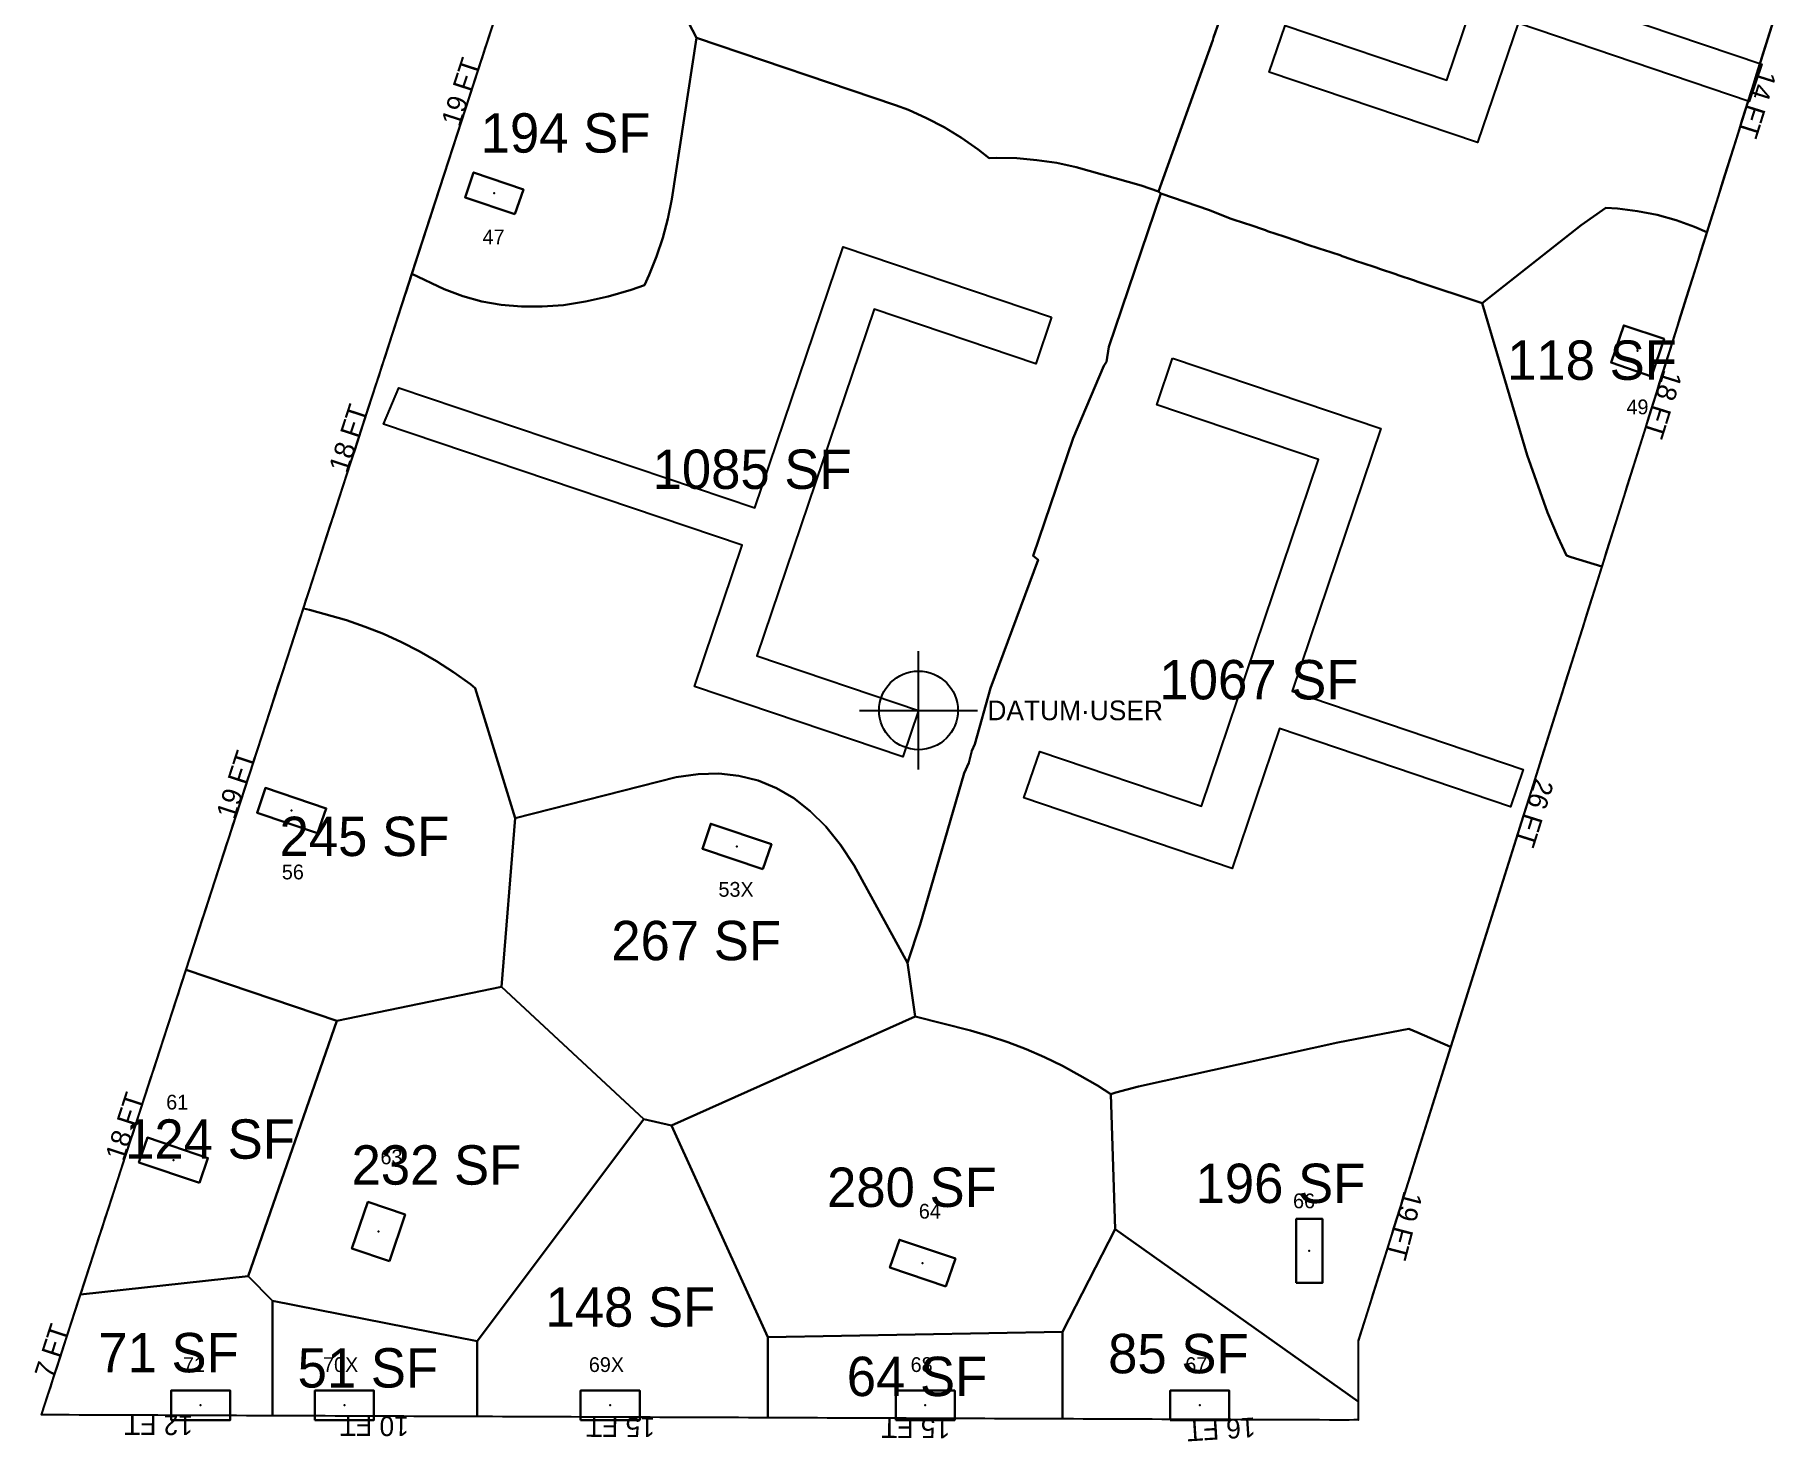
# Model space of a CAD drawing. Header units: metres. Extents: x 29 to 12657, y -13 to 49076.
# Drawn here: x 10633 to 11688, y 14987 to 15845 of the extents above; entities that cross this region are included whole.
import ezdxf
from ezdxf.enums import TextEntityAlignment as Align

# ---------------------------------------------------------------- set-up
doc = ezdxf.new("R2010")
doc.units = ezdxf.units.M
doc.layers.add('COL-IDEN', color=171, linetype='Continuous', lineweight=30)
doc.layers.add('COLS', color=52, linetype='Continuous', lineweight=20)
for name, color, linetype in [('FLOOR_5_AREA_LABELS', 3, 'Continuous'), ('FLOOR_5_BOUNDARY', 5, 'Continuous'), ('FLOOR_5_COLUMNS', 7, 'Continuous'), ('FLOOR_5_DATUM', 4, 'Continuous'), ('FLOOR_5_FASCADE_COLUMNS', 30, 'Continuous'), ('FLOOR_5_FASCADE_WALLS', 4, 'Continuous'), ('FLOOR_5_LARGE_TRIBUTARY', 6, 'Continuous'), ('FLOOR_5_TRIBUTARY_COL_11', 2, 'Continuous'), ('FLOOR_5_TRIBUTARY_COL_17', 2, 'Continuous'), ('FLOOR_5_TRIBUTARY_COL_18', 2, 'Continuous'), ('FLOOR_5_TRIBUTARY_COL_19', 2, 'Continuous'), ('FLOOR_5_TRIBUTARY_COL_20', 2, 'Continuous'), ('FLOOR_5_TRIBUTARY_COL_3', 2, 'Continuous'), ('FLOOR_5_TRIBUTARY_COL_35', 2, 'Continuous'), ('FLOOR_5_TRIBUTARY_COL_4', 2, 'Continuous'), ('FLOOR_5_TRIBUTARY_COL_5', 2, 'Continuous'), ('FLOOR_5_TRIBUTARY_COL_6', 2, 'Continuous'), ('FLOOR_5_TRIBUTARY_COL_7', 2, 'Continuous'), ('FLOOR_5_TRIBUTARY_COL_8', 2, 'Continuous'), ('FLOOR_5_TRIBUTARY_COL_9', 2, 'Continuous'), ('FLOOR_5_WALL_TRIBUTARY_45', 1, 'Continuous'), ('FLOOR_5_WALL_TRIBUTARY_46', 1, 'Continuous'), ('FLOOR_5_WALL_TRIBUTARY_47', 1, 'Continuous'), ('FLOOR_5_WALL_TRIBUTARY_48', 1, 'Continuous'), ('SLAB-RESIDENTIAL', 6, 'Continuous'), ('WALL', 4, 'Continuous')]:
    doc.layers.add(name, color=color, linetype=linetype)

msp = doc.modelspace()

# ---------------------------------------------------------------- linework, layer by layer
at = {"layer": 'COLS', "lineweight": 30}
for points in [[(10926, 15735.6), (10931.2, 15750.7), (10900.8, 15761), (10895.7, 15745.8)], [(11618.7, 15636.7), (11594.1, 15645.1), (11601.8, 15667.8), (11626.4, 15659.5)], [(10805.8, 15358.2), (10768.9, 15370.7), (10774, 15385.8), (10811, 15373.3)], [(11077.2, 15336.3), (11040.3, 15348.8), (11045.4, 15364), (11082.4, 15351.5)], [(10733.8, 15145.1), (10696.9, 15157.6), (10702, 15172.7), (10738.9, 15160.2)], [(10849.5, 15097.4), (10826.7, 15105), (10836.4, 15133.5), (10859.1, 15125.8)], [(11402.2, 15084.1), (11418.2, 15084.1), (11418.2, 15123.1), (11402.2, 15123.1)], [(11188.7, 15081.9), (11154.6, 15093.4), (11160.4, 15110.4), (11194.5, 15098.9)], [(10716.5, 15000.5), (10716.5, 15018.5), (10752.5, 15018.5), (10752.5, 15000.5)], [(10804.1, 15000.5), (10804.1, 15018.5), (10840.1, 15018.5), (10840.1, 15000.5)], [(10966.1, 15000.5), (10966.1, 15018.5), (11002.1, 15018.5), (11002.1, 15000.5)], [(11158.1, 15000.5), (11158.1, 15018.5), (11194.1, 15018.5), (11194.1, 15000.5)], [(11325.4, 15000.5), (11325.4, 15018.5), (11361.4, 15018.5), (11361.4, 15000.5)]]:
    msp.add_lwpolyline(points, close=True, dxfattribs=at)
at = {"layer": 'FLOOR_5_BOUNDARY'}
msp.add_lwpolyline([(10637.5, 15003.6), (10978.6, 16054.2), (10822.4, 16107), (11008, 16656.2), (11115.7, 16656.2), (11115.7, 16716.2), (11637.7, 16716.2), (11636.2, 16598.2), (12634.3, 16596.3), (12634.2, 16052.2), (12520.2, 16052.2), (12519, 15926.2), (11715.8, 15926.2), (11439.9, 15048.5), (11439.9, 15000.5), (10637.5, 15003.6)], close=True, dxfattribs=at)
at = {"layer": 'FLOOR_5_COLUMNS'}
for p in [(10913.4, 15748.3), (11610.2, 15652.3), (10789.9, 15372), (11061.3, 15350.1), (10717.9, 15158.9), (10842.9, 15115.4), (11410.2, 15103.6), (11174.5, 15096.1), (10734.5, 15009.5), (10822.1, 15009.5), (10984.1, 15009.5), (11176.1, 15009.5), (11343.4, 15009.5)]:
    msp.add_point(p, dxfattribs=at)
at = {"layer": 'FLOOR_5_DATUM'}
for p, q in [((11172, 15397.1), (11172, 15469.1)), ((11136, 15433.1), (11208, 15433.1))]:
    msp.add_line(p, q, dxfattribs=at)
msp.add_circle((11172, 15433.1), 24, dxfattribs=at)
at = {"layer": 'FLOOR_5_FASCADE_COLUMNS'}
for points in [[(10863.6, 15699.9), (10865.4, 15705.6), (10867.3, 15711.3), (10869.1, 15717), (10871, 15722.7), (10872.8, 15728.4), (10874.7, 15734.1), (10876.5, 15739.8), (10878.4, 15745.5), (10880.2, 15751.2), (10882.1, 15756.9), (10883.9, 15762.6), (10885.8, 15768.3), (10887.6, 15774), (10889.5, 15779.7), (10891.4, 15785.5), (10893.2, 15791.2), (10895.1, 15796.9), (10896.9, 15802.6), (10898.8, 15808.3), (10900.6, 15814), (10902.5, 15819.7), (10904.3, 15825.4), (10906.2, 15831.1), (10908, 15836.8), (10909.9, 15842.5), (10911.7, 15848.2)], [(11652.3, 15724.3), (11650.5, 15718.6), (11648.7, 15712.9), (11646.9, 15707.1), (11645.1, 15701.4), (11643.3, 15695.7), (11641.5, 15690), (11639.7, 15684.3), (11637.9, 15678.5), (11636.1, 15672.8), (11634.3, 15667.1), (11632.5, 15661.4), (11630.7, 15655.6), (11628.9, 15649.9), (11627.1, 15644.2), (11625.3, 15638.5), (11623.5, 15632.7), (11621.7, 15627), (11619.9, 15621.3), (11618.1, 15615.6), (11616.4, 15609.8), (11614.6, 15604.1), (11612.8, 15598.4), (11611, 15592.7), (11609.2, 15586.9), (11607.4, 15581.2), (11605.6, 15575.5), (11603.8, 15569.8), (11602, 15564), (11600.2, 15558.3), (11598.4, 15552.6), (11596.6, 15546.9), (11594.8, 15541.2), (11593, 15535.4), (11591.2, 15529.7), (11589.4, 15524), (11587.6, 15518.3)], [(10726.4, 15277.6), (10728.3, 15283.3), (10730.1, 15289), (10732, 15294.7), (10733.8, 15300.4), (10735.7, 15306.1), (10737.6, 15311.8), (10739.4, 15317.5), (10741.3, 15323.2), (10743.1, 15328.9), (10745, 15334.6), (10746.8, 15340.3), (10748.7, 15346), (10750.5, 15351.7), (10752.4, 15357.5), (10754.2, 15363.2), (10756.1, 15368.9), (10757.9, 15374.6), (10759.8, 15380.3), (10761.6, 15386), (10763.5, 15391.7), (10765.4, 15397.4), (10767.2, 15403.1), (10769.1, 15408.8), (10770.9, 15414.5), (10772.8, 15420.2), (10774.6, 15425.9), (10776.5, 15431.6), (10778.3, 15437.3), (10780.2, 15443.1), (10782, 15448.8), (10783.9, 15454.5), (10785.7, 15460.2), (10787.6, 15465.9), (10789.4, 15471.6), (10791.3, 15477.3), (10793.1, 15483), (10795, 15488.7), (10796.9, 15494.4)], [(10661.6, 15077.8), (10663.4, 15083.5), (10665.3, 15089.2), (10667.1, 15094.9), (10669, 15100.7), (10670.8, 15106.4), (10672.7, 15112.1), (10674.6, 15117.8), (10676.4, 15123.5), (10678.3, 15129.2), (10680.1, 15134.9), (10682, 15140.6), (10683.8, 15146.3), (10685.7, 15152), (10687.5, 15157.7), (10689.4, 15163.4), (10691.2, 15169.1), (10693.1, 15174.8), (10694.9, 15180.5), (10696.8, 15186.3), (10698.6, 15192), (10700.5, 15197.7), (10702.3, 15203.4), (10704.2, 15209.1), (10706.1, 15214.8), (10707.9, 15220.5), (10709.8, 15226.2), (10711.6, 15231.9), (10713.5, 15237.6), (10715.3, 15243.3), (10717.2, 15249), (10719, 15254.7), (10720.9, 15260.4), (10722.7, 15266.1), (10724.6, 15271.9), (10726.4, 15277.6)], [(11495.8, 15226.3), (11494, 15220.6), (11492.2, 15214.9), (11490.4, 15209.2), (11488.6, 15203.4), (11486.8, 15197.7), (11485, 15192), (11483.2, 15186.3), (11481.4, 15180.5), (11479.6, 15174.8), (11477.8, 15169.1), (11476, 15163.4), (11474.2, 15157.6), (11472.4, 15151.9), (11470.6, 15146.2), (11468.8, 15140.5), (11467, 15134.8), (11465.2, 15129), (11463.4, 15123.3), (11461.6, 15117.6), (11459.8, 15111.9), (11458, 15106.1), (11456.2, 15100.4), (11454.4, 15094.7), (11452.6, 15089), (11450.8, 15083.2), (11449, 15077.5), (11447.2, 15071.8), (11445.4, 15066.1), (11443.6, 15060.3), (11441.8, 15054.6), (11440, 15048.9), (11439.9, 15042.9), (11439.9, 15036.9), (11439.9, 15030.9), (11439.9, 15024.9), (11439.9, 15018.9), (11439.9, 15012.9)], [(10637.5, 15003.6), (10639.3, 15009.3), (10641.2, 15015.1), (10643.1, 15020.8), (10644.9, 15026.5), (10646.8, 15032.2), (10648.6, 15037.9), (10650.5, 15043.6), (10652.3, 15049.3), (10654.2, 15055), (10656, 15060.7), (10657.9, 15066.4), (10659.7, 15072.1), (10661.6, 15077.8)], [(11439.9, 15012.9), (11439.9, 15006.9), (11439.9, 15000.9), (11434.4, 15000.5), (11428.4, 15000.5), (11422.4, 15000.5), (11416.4, 15000.6), (11410.4, 15000.6), (11404.4, 15000.6), (11398.4, 15000.6), (11392.4, 15000.7), (11386.4, 15000.7), (11380.4, 15000.7), (11374.4, 15000.7), (11368.4, 15000.7), (11362.4, 15000.8), (11356.4, 15000.8), (11350.4, 15000.8), (11344.4, 15000.8), (11338.4, 15000.9), (11332.4, 15000.9), (11326.4, 15000.9), (11320.4, 15000.9), (11314.4, 15001), (11308.4, 15001), (11302.4, 15001), (11296.4, 15001), (11290.4, 15001.1), (11284.4, 15001.1), (11278.4, 15001.1), (11272.4, 15001.1), (11266.4, 15001.2), (11260.4, 15001.2)], [(10780.4, 15003.1), (10774.4, 15003.1), (10768.4, 15003.1), (10762.4, 15003.1), (10756.4, 15003.2), (10750.4, 15003.2), (10744.4, 15003.2), (10738.4, 15003.2), (10732.4, 15003.3), (10726.4, 15003.3), (10720.4, 15003.3), (10714.4, 15003.3), (10708.4, 15003.4), (10702.4, 15003.4), (10696.4, 15003.4), (10690.4, 15003.4), (10684.4, 15003.5), (10678.4, 15003.5), (10672.4, 15003.5), (10666.4, 15003.5), (10660.4, 15003.5), (10654.4, 15003.6), (10648.4, 15003.6), (10642.4, 15003.6), (10637.5, 15003.6)], [(10900.4, 15002.6), (10894.4, 15002.6), (10888.4, 15002.6), (10882.4, 15002.7), (10876.4, 15002.7), (10870.4, 15002.7), (10864.4, 15002.7), (10858.4, 15002.8), (10852.4, 15002.8), (10846.4, 15002.8), (10840.4, 15002.8), (10834.4, 15002.9), (10828.4, 15002.9), (10822.4, 15002.9), (10816.4, 15002.9), (10810.4, 15003), (10804.4, 15003), (10798.4, 15003), (10792.4, 15003), (10786.4, 15003), (10780.4, 15003.1)], [(11080.4, 15001.9), (11074.4, 15001.9), (11068.4, 15001.9), (11062.4, 15002), (11056.4, 15002), (11050.4, 15002), (11044.4, 15002), (11038.4, 15002.1), (11032.4, 15002.1), (11026.4, 15002.1), (11020.4, 15002.1), (11014.4, 15002.1), (11008.4, 15002.2), (11002.4, 15002.2), (10996.4, 15002.2), (10990.4, 15002.2), (10984.4, 15002.3), (10978.4, 15002.3), (10972.4, 15002.3), (10966.4, 15002.3), (10960.4, 15002.4), (10954.4, 15002.4), (10948.4, 15002.4), (10942.4, 15002.4), (10936.4, 15002.5), (10930.4, 15002.5), (10924.4, 15002.5), (10918.4, 15002.5), (10912.4, 15002.6), (10906.4, 15002.6), (10900.4, 15002.6)], [(11260.4, 15001.2), (11254.4, 15001.2), (11248.4, 15001.2), (11242.4, 15001.2), (11236.4, 15001.3), (11230.4, 15001.3), (11224.4, 15001.3), (11218.4, 15001.3), (11212.4, 15001.4), (11206.4, 15001.4), (11200.4, 15001.4), (11194.4, 15001.4), (11188.4, 15001.5), (11182.4, 15001.5), (11176.4, 15001.5), (11170.4, 15001.5), (11164.4, 15001.6), (11158.4, 15001.6), (11152.4, 15001.6), (11146.4, 15001.6), (11140.4, 15001.7), (11134.4, 15001.7), (11128.4, 15001.7), (11122.4, 15001.7), (11116.4, 15001.7), (11110.4, 15001.8), (11104.4, 15001.8), (11098.4, 15001.8), (11092.4, 15001.8), (11086.4, 15001.9), (11080.4, 15001.9)]]:
    msp.add_lwpolyline(points, dxfattribs=at)
at = {"layer": 'FLOOR_5_FASCADE_WALLS'}
for points in [[(11688.3, 15838.8), (11686.5, 15833.1), (11684.7, 15827.3), (11682.9, 15821.6), (11681.1, 15815.9), (11679.3, 15810.2), (11677.5, 15804.5), (11675.7, 15798.7), (11673.9, 15793), (11672.1, 15787.3), (11670.3, 15781.6), (11668.5, 15775.8), (11666.7, 15770.1), (11664.9, 15764.4), (11663.1, 15758.7), (11661.3, 15752.9), (11659.5, 15747.2), (11657.7, 15741.5), (11655.9, 15735.8), (11654.1, 15730), (11652.3, 15724.3)], [(10796.9, 15494.4), (10798.7, 15500.1), (10800.6, 15505.8), (10802.4, 15511.5), (10804.3, 15517.2), (10806.1, 15522.9), (10808, 15528.7), (10809.8, 15534.4), (10811.7, 15540.1), (10813.5, 15545.8), (10815.4, 15551.5), (10817.2, 15557.2), (10819.1, 15562.9), (10820.9, 15568.6), (10822.8, 15574.3), (10824.6, 15580), (10826.5, 15585.7), (10828.4, 15591.4), (10830.2, 15597.1), (10832.1, 15602.8), (10833.9, 15608.5), (10835.8, 15614.3), (10837.6, 15620), (10839.5, 15625.7), (10841.3, 15631.4), (10843.2, 15637.1), (10845, 15642.8), (10846.9, 15648.5), (10848.7, 15654.2), (10850.6, 15659.9), (10852.4, 15665.6), (10854.3, 15671.3), (10856.1, 15677), (10858, 15682.7), (10859.9, 15688.4), (10861.7, 15694.1), (10863.6, 15699.9)], [(11587.6, 15518.3), (11585.8, 15512.5), (11584, 15506.8), (11582.2, 15501.1), (11580.4, 15495.4), (11578.6, 15489.6), (11576.8, 15483.9), (11575, 15478.2), (11573.2, 15472.5), (11571.4, 15466.7), (11569.6, 15461), (11567.8, 15455.3), (11566, 15449.6), (11564.2, 15443.8), (11562.4, 15438.1), (11560.6, 15432.4), (11558.8, 15426.7), (11557, 15420.9), (11555.2, 15415.2), (11553.4, 15409.5), (11551.6, 15403.8), (11549.8, 15398.1), (11548, 15392.3), (11546.2, 15386.6), (11544.4, 15380.9), (11542.6, 15375.2), (11540.8, 15369.4), (11539, 15363.7), (11537.2, 15358), (11535.4, 15352.3), (11533.6, 15346.5), (11531.8, 15340.8), (11530, 15335.1), (11528.2, 15329.4), (11526.4, 15323.6), (11524.6, 15317.9), (11522.8, 15312.2), (11521, 15306.5), (11519.2, 15300.7), (11517.4, 15295), (11515.6, 15289.3), (11513.8, 15283.6), (11512, 15277.9), (11510.2, 15272.1), (11508.4, 15266.4), (11506.6, 15260.7), (11504.8, 15255), (11503, 15249.2), (11501.2, 15243.5), (11499.4, 15237.8), (11497.6, 15232.1), (11495.8, 15226.3)]]:
    msp.add_lwpolyline(points, dxfattribs=at)
at = {"layer": 'FLOOR_5_LARGE_TRIBUTARY'}
for points in [[(10863.3, 15699.2), (10933.8, 15916.1), (11015.5, 15883.8), (11036.7, 15843), (11021.7, 15744.7), (11019.2, 15732.8), (11016.1, 15721.2), (11012.3, 15709.8), (11007.9, 15698.7), (11005, 15692.4), (10996.8, 15689.5), (10982.8, 15685.4), (10969.1, 15682.3), (10955.7, 15680.2), (10942.7, 15679.2), (10930, 15679.2), (10917.7, 15680.3), (10905.8, 15682.4), (10894.2, 15685.6), (10882.9, 15689.8), (10863.3, 15699.2)], [(10898.9, 15449), (10888.7, 15456.3), (10878.3, 15463), (10867.7, 15469.1), (10856.9, 15474.7), (10845.9, 15479.7), (10834.8, 15484.1), (10823.4, 15488), (10800.8, 15494.4), (10797.1, 15495.3), (10837.3, 15618.9), (10841.3, 15631.2), (10863.3, 15699.2), (10882.9, 15689.8), (10894.2, 15685.6), (10905.8, 15682.4), (10917.7, 15680.3), (10930, 15679.2), (10942.7, 15679.2), (10955.7, 15680.2), (10969.1, 15682.3), (10982.8, 15685.4), (10996.8, 15689.5), (11005, 15692.4), (11007.9, 15698.7), (11012.3, 15709.8), (11016.1, 15721.2), (11019.2, 15732.8), (11021.7, 15744.7), (11036.7, 15843), (11157.9, 15802.1), (11165.9, 15799.1), (11176.9, 15794.2), (11187.6, 15788.6), (11198.2, 15782.2), (11208.4, 15775.1), (11215.1, 15769.8), (11219.4, 15770), (11231.9, 15769.7), (11244.2, 15768.6), (11256.3, 15766.8), (11268.1, 15764.3), (11307.7, 15753), (11318.2, 15749.4), (11319.7, 15748.1), (11288.1, 15654.8), (11286.5, 15645.6), (11285, 15643.2), (11266.2, 15599), (11241.9, 15527.3), (11244.9, 15524.8), (11215.9, 15446.6), (11206.4, 15412.5), (11204.6, 15408.5), (11202.6, 15401.1), (11199.8, 15394.9), (11173.1, 15302.6), (11165.2, 15279.3), (11132.8, 15338.5), (11124.4, 15351.2), (11115.5, 15362.3), (11106, 15371.7), (11096, 15379.5), (11085.4, 15385.7), (11074.3, 15390.3), (11062.6, 15393.3), (11050.4, 15394.6), (11037.7, 15394.3), (11024.3, 15392.4), (10926.1, 15367.3), (10901.9, 15446.7), (10898.9, 15449)], [(11289.2, 15199.2), (11281, 15204.4), (11270.4, 15210.6), (11259.7, 15216.4), (11248.8, 15221.7), (11237.7, 15226.5), (11226.5, 15230.8), (11215.2, 15234.6), (11203.6, 15238), (11170, 15246.4), (11165.2, 15279.3), (11173.1, 15302.6), (11199.8, 15394.9), (11202.6, 15401.1), (11204.6, 15408.5), (11206.4, 15412.5), (11215.9, 15446.6), (11244.9, 15524.8), (11241.9, 15527.3), (11266.2, 15599), (11285, 15643.2), (11286.5, 15645.6), (11288.1, 15654.8), (11319.7, 15748.1), (11349.3, 15738.1), (11362, 15733), (11372, 15729.7), (11373.4, 15729.2), (11383.4, 15725.9), (11384.8, 15725.3), (11394.8, 15722), (11396.1, 15721.5), (11406.1, 15718.2), (11407.5, 15717.6), (11417.5, 15714.3), (11418.9, 15713.8), (11428.9, 15710.5), (11430.2, 15709.9), (11440.2, 15706.6), (11441.6, 15706.1), (11451.6, 15702.8), (11453, 15702.3), (11463, 15699), (11464.3, 15698.4), (11474.3, 15695.1), (11475.7, 15694.6), (11515.6, 15681.4), (11543, 15588.6), (11555.4, 15553.7), (11561.6, 15538.9), (11567, 15527.5), (11569.8, 15526.5), (11588.4, 15520.9), (11554.6, 15413.3), (11545.6, 15384.6), (11540.8, 15369.4), (11496.3, 15228), (11475.7, 15237), (11470.9, 15238.9), (11427.5, 15230.7), (11306.1, 15203.8), (11292.2, 15200.1), (11289.2, 15199.2)], [(11567, 15527.5), (11561.6, 15538.9), (11555.4, 15553.7), (11543, 15588.6), (11515.6, 15681.4), (11575.8, 15728.9), (11591, 15739.5), (11598.1, 15739.1), (11610.2, 15737.5), (11622.1, 15735.2), (11633.7, 15732), (11645, 15727.9), (11652.4, 15724.7), (11588.4, 15520.9), (11569.8, 15526.5), (11567, 15527.5)], [(10725.6, 15275), (10797.1, 15495.3), (10800.8, 15494.4), (10823.4, 15488), (10834.8, 15484.1), (10845.9, 15479.7), (10856.9, 15474.7), (10867.7, 15469.1), (10878.3, 15463), (10888.7, 15456.3), (10898.9, 15449), (10901.9, 15446.7), (10926.1, 15367.3), (10917.9, 15264.6), (10817.5, 15243.9), (10725.6, 15275)], [(10926.1, 15367.3), (11024.3, 15392.4), (11037.7, 15394.3), (11050.4, 15394.6), (11062.6, 15393.3), (11074.3, 15390.3), (11085.4, 15385.7), (11096, 15379.5), (11106, 15371.7), (11115.5, 15362.3), (11124.4, 15351.2), (11132.8, 15338.5), (11165.2, 15279.3), (11170, 15246.4), (11021.4, 15180.1), (11004.6, 15183.9), (10917.9, 15264.6), (10926.1, 15367.3)], [(10817.5, 15243.9), (10763.4, 15088.3), (10661.3, 15077), (10725.6, 15275), (10817.5, 15243.9)], [(10763.4, 15088.3), (10817.5, 15243.9), (10917.9, 15264.6), (11004.6, 15183.9), (10903.1, 15048.5), (10778.3, 15073.1), (10763.4, 15088.3)], [(11170, 15246.4), (11203.6, 15238), (11215.2, 15234.6), (11226.5, 15230.8), (11237.7, 15226.5), (11248.8, 15221.7), (11259.7, 15216.4), (11270.4, 15210.6), (11281, 15204.4), (11289.2, 15199.2), (11291.8, 15116.8), (11259.7, 15054.3), (11080.1, 15051.1), (11021.4, 15180.1), (11170, 15246.4)], [(11292.2, 15200.1), (11306.1, 15203.8), (11427.5, 15230.7), (11470.9, 15238.9), (11475.7, 15237), (11496.3, 15228), (11439.9, 15048.5), (11439.9, 15011.8), (11291.8, 15116.8), (11289.2, 15199.2), (11292.2, 15200.1)], [(10903.1, 15048.5), (11004.6, 15183.9), (11021.4, 15180.1), (11080.1, 15051.1), (11080.1, 15001.9), (10903.1, 15002.6), (10903.1, 15048.5)], [(11259.7, 15054.3), (11291.8, 15116.8), (11439.9, 15011.8), (11439.9, 15000.5), (11259.7, 15001.2), (11259.7, 15054.3)], [(10763.4, 15088.3), (10778.3, 15073.1), (10778.3, 15003.1), (10637.5, 15003.6), (10661.3, 15077), (10763.4, 15088.3)], [(10778.3, 15073.1), (10903.1, 15048.5), (10903.1, 15002.6), (10778.3, 15003.1), (10778.3, 15073.1)], [(11080.1, 15051.1), (11259.7, 15054.3), (11259.7, 15001.2), (11080.1, 15001.9), (11080.1, 15051.1)]]:
    msp.add_lwpolyline(points, close=True, dxfattribs=at)
for points in [[(11355.2, 15853), (11351.7, 15843.2), (11351.4, 15841.7), (11318.2, 15749.4), (11307.7, 15753), (11268.1, 15764.3), (11256.3, 15766.8), (11244.2, 15768.6), (11231.9, 15769.7), (11219.4, 15770), (11219.4, 15770), (11215.1, 15769.8), (11208.4, 15775.1), (11198.2, 15782.2), (11187.6, 15788.6), (11176.9, 15794.2), (11165.9, 15799.1), (11157.9, 15802.1), (11036.7, 15843), (11015.5, 15883.8)], [(11695, 15860.1), (11682.6, 15820.7), (11679.2, 15809.8), (11652.4, 15724.7), (11645, 15727.9), (11633.7, 15732), (11622.1, 15735.2), (11610.2, 15737.5), (11598.1, 15739.1), (11591, 15739.5), (11575.8, 15728.9), (11515.6, 15681.4), (11475.7, 15694.6), (11474.3, 15695.1), (11464.3, 15698.4), (11463, 15699), (11453, 15702.3), (11453, 15702.3), (11451.6, 15702.8), (11441.6, 15706.1), (11440.2, 15706.6), (11430.2, 15709.9), (11428.9, 15710.5), (11418.9, 15713.8), (11417.5, 15714.3), (11407.5, 15717.6), (11406.1, 15718.2), (11396.1, 15721.5), (11394.8, 15722), (11384.8, 15725.3), (11383.4, 15725.9), (11373.4, 15729.2), (11372, 15729.7), (11362, 15733), (11349.3, 15738.1), (11319.7, 15748.1), (11318.2, 15749.4), (11351.4, 15841.7), (11351.7, 15843.2), (11355.2, 15853)]]:
    msp.add_lwpolyline(points, dxfattribs=at)
at = {"layer": 'FLOOR_5_TRIBUTARY_COL_11'}
msp.add_lwpolyline([(10763.4, 15088.3), (10817.5, 15243.9), (10917.9, 15264.6), (11004.6, 15183.9), (10903.1, 15048.5), (10778.3, 15073.1), (10763.4, 15088.3)], close=True, dxfattribs=at)
at = {"layer": 'FLOOR_5_TRIBUTARY_COL_17'}
msp.add_lwpolyline([(10725.6, 15275), (10797.1, 15495.3), (10800.8, 15494.4), (10823.4, 15488), (10834.8, 15484.1), (10845.9, 15479.7), (10856.9, 15474.7), (10867.7, 15469.1), (10878.3, 15463), (10888.7, 15456.3), (10898.9, 15449), (10901.9, 15446.7), (10926.1, 15367.3), (10917.9, 15264.6), (10817.5, 15243.9), (10725.6, 15275)], close=True, dxfattribs=at)
at = {"layer": 'FLOOR_5_TRIBUTARY_COL_18'}
msp.add_lwpolyline([(10926.1, 15367.3), (11024.3, 15392.4), (11037.7, 15394.3), (11050.4, 15394.6), (11062.6, 15393.3), (11074.3, 15390.3), (11085.4, 15385.7), (11096, 15379.5), (11106, 15371.7), (11115.5, 15362.3), (11124.4, 15351.2), (11132.8, 15338.5), (11165.2, 15279.3), (11170, 15246.4), (11021.4, 15180.1), (11004.6, 15183.9), (10917.9, 15264.6), (10926.1, 15367.3)], close=True, dxfattribs=at)
at = {"layer": 'FLOOR_5_TRIBUTARY_COL_19'}
msp.add_lwpolyline([(11170, 15246.4), (11203.6, 15238), (11215.2, 15234.6), (11226.5, 15230.8), (11237.7, 15226.5), (11248.8, 15221.7), (11259.7, 15216.4), (11270.4, 15210.6), (11281, 15204.4), (11289.2, 15199.2), (11291.8, 15116.8), (11259.7, 15054.3), (11080.1, 15051.1), (11021.4, 15180.1), (11170, 15246.4)], close=True, dxfattribs=at)
at = {"layer": 'FLOOR_5_TRIBUTARY_COL_20'}
msp.add_lwpolyline([(11292.2, 15200.1), (11306.1, 15203.8), (11427.5, 15230.7), (11470.9, 15238.9), (11475.7, 15237), (11496.3, 15228), (11439.9, 15048.5), (11439.9, 15011.8), (11291.8, 15116.8), (11289.2, 15199.2), (11292.2, 15200.1)], close=True, dxfattribs=at)
at = {"layer": 'FLOOR_5_TRIBUTARY_COL_3'}
msp.add_lwpolyline([(11259.7, 15054.3), (11291.8, 15116.8), (11439.9, 15011.8), (11439.9, 15000.5), (11259.7, 15001.2), (11259.7, 15054.3)], close=True, dxfattribs=at)
at = {"layer": 'FLOOR_5_TRIBUTARY_COL_35'}
msp.add_lwpolyline([(11567, 15527.5), (11561.6, 15538.9), (11555.4, 15553.7), (11543, 15588.6), (11515.6, 15681.4), (11575.8, 15728.9), (11591, 15739.5), (11598.1, 15739.1), (11610.2, 15737.5), (11622.1, 15735.2), (11633.7, 15732), (11645, 15727.9), (11652.4, 15724.7), (11588.4, 15520.9), (11569.8, 15526.5), (11567, 15527.5)], close=True, dxfattribs=at)
at = {"layer": 'FLOOR_5_TRIBUTARY_COL_4'}
msp.add_lwpolyline([(10763.4, 15088.3), (10778.3, 15073.1), (10778.3, 15003.1), (10637.5, 15003.6), (10661.3, 15077), (10763.4, 15088.3)], close=True, dxfattribs=at)
at = {"layer": 'FLOOR_5_TRIBUTARY_COL_5'}
msp.add_lwpolyline([(11080.1, 15051.1), (11259.7, 15054.3), (11259.7, 15001.2), (11080.1, 15001.9), (11080.1, 15051.1)], close=True, dxfattribs=at)
at = {"layer": 'FLOOR_5_TRIBUTARY_COL_6'}
msp.add_lwpolyline([(10903.1, 15048.5), (11004.6, 15183.9), (11021.4, 15180.1), (11080.1, 15051.1), (11080.1, 15001.9), (10903.1, 15002.6), (10903.1, 15048.5)], close=True, dxfattribs=at)
at = {"layer": 'FLOOR_5_TRIBUTARY_COL_7'}
msp.add_lwpolyline([(10778.3, 15073.1), (10903.1, 15048.5), (10903.1, 15002.6), (10778.3, 15003.1), (10778.3, 15073.1)], close=True, dxfattribs=at)
at = {"layer": 'FLOOR_5_TRIBUTARY_COL_8'}
msp.add_lwpolyline([(10863.3, 15699.2), (10933.8, 15916.1), (11015.5, 15883.8), (11036.7, 15843), (11021.7, 15744.7), (11019.2, 15732.8), (11016.1, 15721.2), (11012.3, 15709.8), (11007.9, 15698.7), (11005, 15692.4), (10996.8, 15689.5), (10982.8, 15685.4), (10969.1, 15682.3), (10955.7, 15680.2), (10942.7, 15679.2), (10930, 15679.2), (10917.7, 15680.3), (10905.8, 15682.4), (10894.2, 15685.6), (10882.9, 15689.8), (10863.3, 15699.2)], close=True, dxfattribs=at)
at = {"layer": 'FLOOR_5_TRIBUTARY_COL_9'}
msp.add_lwpolyline([(10817.5, 15243.9), (10763.4, 15088.3), (10661.3, 15077), (10725.6, 15275), (10817.5, 15243.9)], close=True, dxfattribs=at)
at = {"layer": 'FLOOR_5_WALL_TRIBUTARY_45'}
msp.add_lwpolyline([(11695, 15860.1), (11682.6, 15820.7), (11679.2, 15809.8), (11652.4, 15724.7), (11645, 15727.9), (11633.7, 15732), (11622.1, 15735.2), (11610.2, 15737.5), (11598.1, 15739.1), (11591, 15739.5), (11575.8, 15728.9), (11515.6, 15681.4), (11475.7, 15694.6), (11474.3, 15695.1), (11464.3, 15698.4), (11463, 15699), (11453, 15702.3), (11453, 15702.3), (11451.6, 15702.8), (11441.6, 15706.1), (11440.2, 15706.6), (11430.2, 15709.9), (11428.9, 15710.5), (11418.9, 15713.8), (11417.5, 15714.3), (11407.5, 15717.6), (11406.1, 15718.2), (11396.1, 15721.5), (11394.8, 15722), (11384.8, 15725.3), (11383.4, 15725.9), (11373.4, 15729.2), (11372, 15729.7), (11362, 15733), (11349.3, 15738.1), (11319.7, 15748.1), (11318.2, 15749.4), (11351.4, 15841.7), (11351.7, 15843.2), (11355.2, 15853)], dxfattribs=at)
at = {"layer": 'FLOOR_5_WALL_TRIBUTARY_46'}
msp.add_lwpolyline([(11355.2, 15853), (11351.7, 15843.2), (11351.4, 15841.7), (11318.2, 15749.4), (11307.7, 15753), (11268.1, 15764.3), (11256.3, 15766.8), (11244.2, 15768.6), (11231.9, 15769.7), (11219.4, 15770), (11219.4, 15770), (11215.1, 15769.8), (11208.4, 15775.1), (11198.2, 15782.2), (11187.6, 15788.6), (11176.9, 15794.2), (11165.9, 15799.1), (11157.9, 15802.1), (11036.7, 15843), (11015.5, 15883.8)], dxfattribs=at)
at = {"layer": 'FLOOR_5_WALL_TRIBUTARY_47'}
msp.add_lwpolyline([(11289.2, 15199.2), (11281, 15204.4), (11270.4, 15210.6), (11259.7, 15216.4), (11248.8, 15221.7), (11237.7, 15226.5), (11226.5, 15230.8), (11215.2, 15234.6), (11203.6, 15238), (11170, 15246.4), (11165.2, 15279.3), (11173.1, 15302.6), (11199.8, 15394.9), (11202.6, 15401.1), (11204.6, 15408.5), (11206.4, 15412.5), (11215.9, 15446.6), (11244.9, 15524.8), (11241.9, 15527.3), (11266.2, 15599), (11285, 15643.2), (11286.5, 15645.6), (11288.1, 15654.8), (11319.7, 15748.1), (11349.3, 15738.1), (11362, 15733), (11372, 15729.7), (11373.4, 15729.2), (11383.4, 15725.9), (11384.8, 15725.3), (11394.8, 15722), (11396.1, 15721.5), (11406.1, 15718.2), (11407.5, 15717.6), (11417.5, 15714.3), (11418.9, 15713.8), (11428.9, 15710.5), (11430.2, 15709.9), (11440.2, 15706.6), (11441.6, 15706.1), (11451.6, 15702.8), (11453, 15702.3), (11463, 15699), (11464.3, 15698.4), (11474.3, 15695.1), (11475.7, 15694.6), (11515.6, 15681.4), (11543, 15588.6), (11555.4, 15553.7), (11561.6, 15538.9), (11567, 15527.5), (11569.8, 15526.5), (11588.4, 15520.9), (11554.6, 15413.3), (11545.6, 15384.6), (11540.8, 15369.4), (11496.3, 15228), (11475.7, 15237), (11470.9, 15238.9), (11427.5, 15230.7), (11306.1, 15203.8), (11292.2, 15200.1), (11289.2, 15199.2)], close=True, dxfattribs=at)
at = {"layer": 'FLOOR_5_WALL_TRIBUTARY_48'}
msp.add_lwpolyline([(10898.9, 15449), (10888.7, 15456.3), (10878.3, 15463), (10867.7, 15469.1), (10856.9, 15474.7), (10845.9, 15479.7), (10834.8, 15484.1), (10823.4, 15488), (10800.8, 15494.4), (10797.1, 15495.3), (10837.3, 15618.9), (10841.3, 15631.2), (10863.3, 15699.2), (10882.9, 15689.8), (10894.2, 15685.6), (10905.8, 15682.4), (10917.7, 15680.3), (10930, 15679.2), (10942.7, 15679.2), (10955.7, 15680.2), (10969.1, 15682.3), (10982.8, 15685.4), (10996.8, 15689.5), (11005, 15692.4), (11007.9, 15698.7), (11012.3, 15709.8), (11016.1, 15721.2), (11019.2, 15732.8), (11021.7, 15744.7), (11036.7, 15843), (11157.9, 15802.1), (11165.9, 15799.1), (11176.9, 15794.2), (11187.6, 15788.6), (11198.2, 15782.2), (11208.4, 15775.1), (11215.1, 15769.8), (11219.4, 15770), (11231.9, 15769.7), (11244.2, 15768.6), (11256.3, 15766.8), (11268.1, 15764.3), (11307.7, 15753), (11318.2, 15749.4), (11319.7, 15748.1), (11288.1, 15654.8), (11286.5, 15645.6), (11285, 15643.2), (11266.2, 15599), (11241.9, 15527.3), (11244.9, 15524.8), (11215.9, 15446.6), (11206.4, 15412.5), (11204.6, 15408.5), (11202.6, 15401.1), (11199.8, 15394.9), (11173.1, 15302.6), (11165.2, 15279.3), (11132.8, 15338.5), (11124.4, 15351.2), (11115.5, 15362.3), (11106, 15371.7), (11096, 15379.5), (11085.4, 15385.7), (11074.3, 15390.3), (11062.6, 15393.3), (11050.4, 15394.6), (11037.7, 15394.3), (11024.3, 15392.4), (10926.1, 15367.3), (10901.9, 15446.7), (10898.9, 15449)], close=True, dxfattribs=at)
at = {"layer": 'SLAB-RESIDENTIAL'}
msp.add_lwpolyline([(10637.5, 15003.6), (10978.6, 16054.2), (10822.4, 16107), (11008, 16656.2), (11115.7, 16656.2), (11115.7, 16716.2), (11637.7, 16716.2), (11636.2, 16598.2), (12634.3, 16596.3), (12634.2, 16052.2), (12520.2, 16052.2), (12519, 15926.2), (11715.8, 15926.2), (11439.9, 15048.5), (11439.9, 15000.5)], close=True, dxfattribs=at)
at = {"layer": 'WALL'}
for points in [[(11515.5, 16205.8), (11642.5, 16162.9), (11545.1, 15874.7), (11686, 15827.1), (11678.3, 15804.3), (11537.4, 15852), (11512.8, 15779.2), (11385.8, 15822.1), (11395.4, 15850.5), (11494, 15817.2), (11604.4, 16143.8), (11505.8, 16177.1)], [(11253, 15672.8), (11243.6, 15644.3), (11144.9, 15677.7), (11073.5, 15466.4), (11172, 15433.1), (11162.4, 15404.7), (11035.4, 15447.6), (11064.6, 15533.8), (10845.9, 15607.6), (10855.3, 15629.8), (11072.3, 15556.5), (11126.1, 15715.7)], [(11326.9, 15647.8), (11453.8, 15604.9), (11399.7, 15444.8), (11540.6, 15397.1), (11532.9, 15374.4), (11392, 15422), (11363.2, 15336.8), (11236.3, 15379.7), (11245.9, 15408.1), (11344.4, 15374.8), (11415.8, 15586.1), (11317.3, 15619.4)]]:
    msp.add_lwpolyline(points, close=True, dxfattribs=at)

# ---------------------------------------------------------------- texts
at = {"layer": 'COL-IDEN', "char_height": 9, "attachment_point": 1}
for s, insert, width in [('47', (10906.3, 15726.2), 16.968), ('49', (11603.5, 15622.6), 16.968), ('56', (10784, 15339.1), 16.968), ('53X', (11050.1, 15328.5), 26.967), ('61', (10713.5, 15198.8), 16.968), ('63', (10844.1, 15165.4), 16.968), ('64', (11172.2, 15132.3), 19.998), ('66', (11400.3, 15138.6), 16.968), ('71', (10723.7, 15038.8), 16.968), ('70X', (10809.1, 15038.8), 26.967), ('69X', (10971.1, 15038.8), 26.967), ('68', (11167.2, 15038.8), 16.968), ('67', (11334.6, 15038.8), 16.968)]:
    msp.add_mtext(s, dxfattribs=dict(at, insert=insert, width=width))
at = {"layer": 'FLOOR_5_AREA_LABELS'}
for s, p in [('194 SF', (10956.9, 15785.1)), ('118 SF', (11582.5, 15646.6)), ('1085 SF', (11070.6, 15580.1)), ('1067 SF', (11379.5, 15451.8)), ('245 SF', (10834.3, 15356.3)), ('267 SF', (11036.5, 15292.8)), ('124 SF', (10740.2, 15171.8)), ('232 SF', (10878.2, 15156)), ('280 SF', (11168, 15142.4)), ('196 SF', (11392.6, 15144.8)), ('148 SF', (10996.4, 15069.4)), ('71 SF', (10714.9, 15041.6)), ('51 SF', (10836.4, 15032.3)), ('85 SF', (11330.4, 15041)), ('64 SF', (11171.1, 15027.1))]:
    msp.add_text(s, height=24, dxfattribs=at).set_placement(p, align=Align.MIDDLE_CENTER)
at = {"layer": 'FLOOR_5_DATUM'}
msp.add_text('DATUM·USER', height=12, dxfattribs=at).set_placement((11214, 15427.1))
at = {"layer": 'FLOOR_5_FASCADE_COLUMNS'}
for s, rotation, p in [('19 FT', 72.0116, (10893.1, 15810.1)), ('18 FT', -107.4476, (11625.7, 15619.5)), ('19 FT', 72.0116, (10755.9, 15387.8)), ('18 FT', 72.0116, (10688.3, 15179.5)), ('19 FT', -104.6747, (11468.3, 15118.9)), ('7 FT', 72.0116, (10643.8, 15042.6)), ('12 FT', 179.7737, (10708.9, 14997.4)), ('10 FT', 179.7737, (10840.4, 14996.8)), ('15 FT', 179.7737, (10990.4, 14996.2)), ('15 FT', 179.7737, (11170.3, 14995.5)), ('16 FT', -176.2606, (11356.5, 14994.8))]:
    msp.add_text(s, height=12, rotation=rotation, dxfattribs=at).set_placement(p, align=Align.MIDDLE_CENTER)
at = {"layer": 'FLOOR_5_FASCADE_WALLS'}
for s, rotation, p in [('14 FT', -107.4476, (11683.2, 15802.7)), ('18 FT', 72.0116, (10824.5, 15599)), ('26 FT', -107.4476, (11547.4, 15370.5))]:
    msp.add_text(s, height=12, rotation=rotation, dxfattribs=at).set_placement(p, align=Align.MIDDLE_CENTER)

doc.saveas('drawing.dxf')
